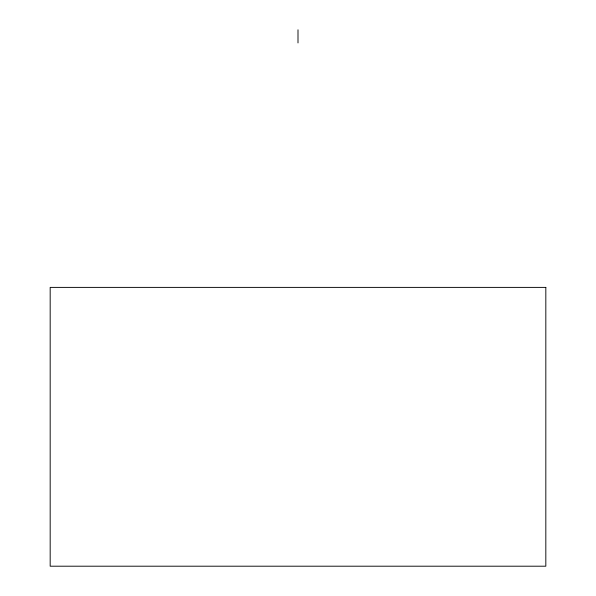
<?xml version="1.0" encoding="UTF-8"?>
<svg xmlns="http://www.w3.org/2000/svg" width="596" height="596" viewBox="0 0 596 596"><rect width="100%" height="100%" fill="white"/><g stroke="black" fill="none" stroke-linecap="round" stroke-linejoin="round"><path stroke-width="0.89" d="M298 29.8L298 42.934M545.824 287.391L50.176 287.391L50.176 566.2L545.824 566.2L545.824 287.391"/></g></svg>
